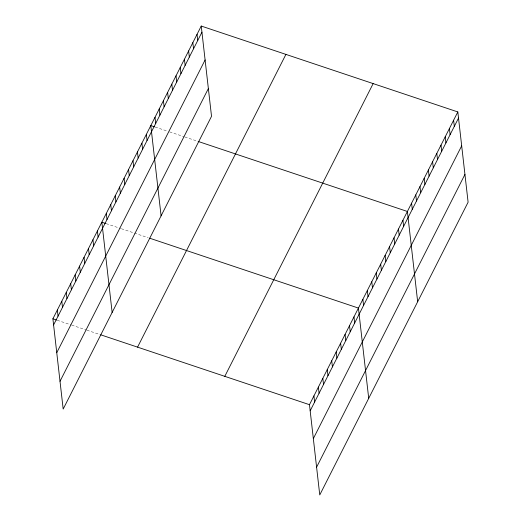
<?xml version="1.0" encoding="UTF-8"?>
<svg xmlns="http://www.w3.org/2000/svg" width="521" height="521" viewBox="0 0 521 521"><rect width="100%" height="100%" fill="white"/><g stroke="black" fill="none" stroke-linecap="round" stroke-linejoin="round"><path stroke-width="0.39" stroke-dasharray="2.6 1.95" d="M155.147 127.039L167.449 131.155M169.618 131.885L184.095 136.73M184.818 136.971L197.843 141.334M106.193 223.646L120.664 228.491M121.386 228.732L148.166 237.7M57.238 320.259L70.986 324.857M71.709 325.097L86.186 329.943M86.909 330.19L99.934 334.547"/><path stroke-width="0.78" d="M201.243 26.05L211.526 116.313L63.178 409.063L52.895 318.8L201.243 26.05L457.822 111.937L468.105 202.2L319.757 494.95L309.474 404.687L457.822 111.937M53.591 324.935L201.946 32.185M56.756 352.697L205.105 59.948M60.019 381.3L208.367 88.55M137.564 347.142L285.912 54.392M224.798 376.344L373.153 83.594M310.171 410.822L458.519 118.065M313.336 438.584L461.684 145.828M316.592 467.187L464.94 174.437M154.424 126.798L150.803 125.587L161.087 215.85M198.566 141.575L407.383 211.467L417.666 301.731M105.47 223.405L101.849 222.193L112.132 312.457M149.612 238.182L358.428 308.08L368.712 398.344M52.895 318.8L56.515 320.011M100.657 334.788L309.474 404.687M453.615 120.227L454.319 126.362M449.415 128.524L450.111 134.659M445.214 136.821L445.911 142.949M441.007 145.112L441.704 151.246M436.806 153.408L437.503 159.543M432.599 161.705L433.303 167.834M428.399 169.996L429.096 176.131M424.192 178.293L424.895 184.427M419.991 186.583L420.688 192.718M415.791 194.88L416.487 201.015M411.583 203.177L412.287 209.305M402.928 220.253L403.632 226.388M398.48 229.038L399.177 235.166M394.032 237.817L394.729 243.952M389.578 246.602L390.281 252.731M385.13 255.381L385.827 261.516M380.682 264.167L381.379 270.301M376.227 272.945L376.93 279.08M371.779 281.731L372.476 287.866M367.325 290.516L368.028 296.644M362.877 299.295L363.573 305.43M353.974 316.859L354.677 322.994M349.526 325.645L350.223 331.779M345.078 334.423L345.775 340.558M340.623 343.209L341.327 349.344M336.175 351.994L336.872 358.122M331.721 360.773L332.424 366.908M327.273 369.558L327.97 375.687M322.825 378.337L323.521 384.472M318.37 387.123L319.073 393.257M313.922 395.901L314.619 402.036M197.042 34.347L197.739 40.475M192.835 42.637L193.538 48.772M188.635 50.934L189.331 57.069M184.434 59.231L185.131 65.359M180.227 67.522L180.93 73.656M176.026 75.819L176.723 81.953M171.819 84.115L172.523 90.244M167.619 92.406L168.316 98.541M163.418 100.703L164.115 106.838M159.211 109L159.908 115.128M155.011 117.29L155.707 123.425M146.355 134.366L147.052 140.501M141.907 143.151L142.604 149.286M137.453 151.937L138.156 158.065M133.005 160.715L133.702 166.85M128.55 169.501L129.254 175.629M124.102 178.28L124.799 184.414M119.654 187.065L120.351 193.2M115.2 195.844L115.903 201.979M110.752 204.629L111.448 210.764M106.304 213.415L107 219.543M97.401 230.979L98.098 237.107M92.946 239.758L93.65 245.892M88.498 248.543L89.195 254.678M84.05 257.322L84.747 263.457M79.596 266.107L80.299 272.242M75.148 274.893L75.845 281.021M70.7 283.671L71.397 289.806M66.245 292.457L66.942 298.585M61.797 301.236L62.494 307.37M57.343 310.021L58.046 316.156"/></g></svg>
